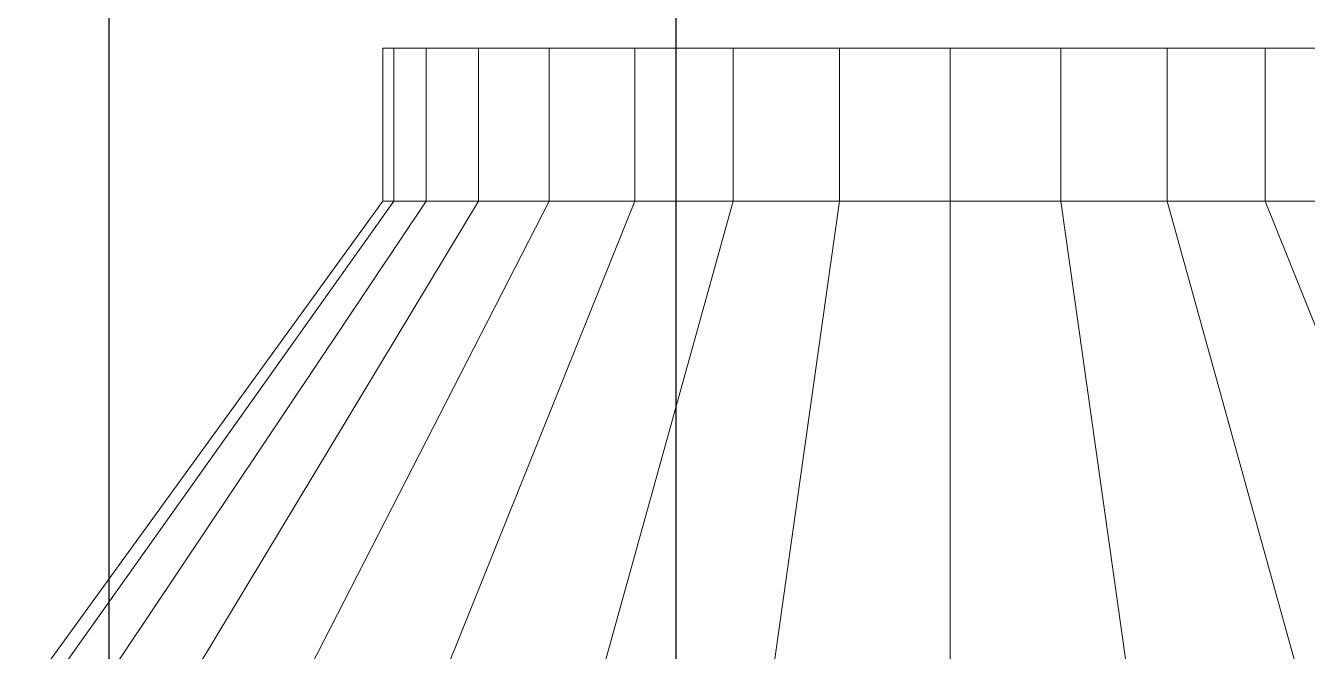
# Model space of a CAD drawing. Header units: millimetres. Extents: x -92759 to 184353, y -15225 to 86714.
# Drawn here: x 69688.1 to 69914.1, y 53824.4 to 53934.8 of the extents above; entities that cross this region are included whole.
import ezdxf

# ---------------------------------------------------------------- set-up
doc = ezdxf.new("R2010")
doc.units = ezdxf.units.MM
doc.layers.add('0-L4', color=1, linetype='Continuous')
doc.layers.add('E-legend', color=1, linetype='Continuous')
doc.layers.add('M-ACMV_FAF', color=86, linetype='Continuous', lineweight=9)
doc.layers.add('M-ACMV_FCU-1', color=86, linetype='Continuous', lineweight=9)

# ---------------------------------------------------------------- blocks, each defined once
blk = doc.blocks.new('L5-Batten Light')
at = {"layer": 'E-legend', "lineweight": 25}
for p, q in [((-366378.68, -162632.35), (-365178.68, -162632.35)), ((-366378.68, -162732.35), (-365178.68, -162732.35))]:
    blk.add_line(p, q, dxfattribs=at)
blk = doc.blocks.new('EL_B8_L2_R4')
at = {"layer": '0-L4', "color": 7, "rotation": 270}
blk.add_blockref('L5-Batten Light', (142134, -390838), dxfattribs=at)
blk = doc.blocks.new('A$C7b6f4c33')
at = {"layer": 'M-ACMV_FAF', "linetype": 'ByBlock', "lineweight": 5, "invisible_edges": 14}
for points in [[(152, 296.270675, -61.558129), (152, 298, -44), (152, 308, -44), (152, 306.078528, -63.509032)], [(152, 298, -44), (152, 296.270675, -26.441871), (152, 306.078528, -24.490968), (152, 308, -44)], [(152, 291.149158, -78.441509), (152, 296.270675, -61.558129), (152, 306.078528, -63.509032), (152, 300.387953, -82.268343)], [(152, 296.270675, -26.441871), (152, 291.149158, -9.558491), (152, 300.387953, -5.731657), (152, 306.078528, -24.490968)], [(152, 282.832265, -94.001321), (152, 291.149158, -78.441509), (152, 300.387953, -82.268343), (152, 291.146961, -99.557023)], [(152, 291.149158, -9.558491), (152, 282.832265, 6.001321), (152, 291.146961, 11.557023), (152, 300.387953, -5.731657)], [(152, 271.63961, -107.63961), (152, 282.832265, -94.001321), (152, 291.146961, -99.557023), (152, 278.710678, -114.710678)], [(152, 282.832265, 6.001321), (152, 271.63961, 19.63961), (152, 278.710678, 26.710678), (152, 291.146961, 11.557023)], [(152, 258.001321, -118.832265), (152, 271.63961, -107.63961), (152, 278.710678, -114.710678), (152, 263.557023, -127.146961)], [(152, 271.63961, 19.63961), (152, 258.001321, 30.832265), (152, 263.557023, 39.146961), (152, 278.710678, 26.710678)], [(152, 242.441509, -127.149158), (152, 258.001321, -118.832265), (152, 263.557023, -127.146961), (152, 246.268343, -136.387953)], [(152, 258.001321, 30.832265), (152, 242.441509, 39.149158), (152, 246.268343, 48.387953), (152, 263.557023, 39.146961)], [(152, 225.558129, -132.270675), (152, 242.441509, -127.149158), (152, 246.268343, -136.387953), (152, 227.509032, -142.078528)], [(152, 242.441509, 39.149158), (152, 225.558129, 44.270675), (152, 227.509032, 54.078528), (152, 246.268343, 48.387953)], [(152, 208, -134), (152, 225.558129, -132.270675), (152, 227.509032, -142.078528), (152, 208, -144)], [(152, 225.558129, 44.270675), (152, 208, 46), (152, 208, 56), (152, 227.509032, 54.078528)], [(152, 208, 46), (152, 190.441871, 44.270675), (152, 188.490968, 54.078528), (152, 208, 56)], [(152, 190.441871, -132.270675), (152, 208, -134), (152, 208, -144), (152, 188.490968, -142.078528)], [(152, 190.441871, 44.270675), (152, 173.558491, 39.149158), (152, 169.731657, 48.387953), (152, 188.490968, 54.078528)], [(152, 173.558491, -127.149158), (152, 190.441871, -132.270675), (152, 188.490968, -142.078528), (152, 169.731657, -136.387953)], [(152, 173.558491, 39.149158), (152, 157.998679, 30.832265), (152, 152.442977, 39.146961), (152, 169.731657, 48.387953)], [(152, 157.998679, -118.832265), (152, 173.558491, -127.149158), (152, 169.731657, -136.387953), (152, 152.442977, -127.146961)], [(152, 157.998679, 30.832265), (152, 144.36039, 19.63961), (152, 137.289322, 26.710678), (152, 152.442977, 39.146961)], [(152, 144.36039, -107.63961), (152, 157.998679, -118.832265), (152, 152.442977, -127.146961), (152, 137.289322, -114.710678)]]:
    blk.add_3dface(points, dxfattribs=at)
at = {"layer": 'M-ACMV_FAF', "linetype": 'ByBlock', "lineweight": 5}
mesh = blk.add_polymesh((2, 32), dxfattribs=dict(at, n_close=True))
for k, corner in enumerate([(38, 208, 119), (38, 176.200278, 115.868001), (38, 145.622601, 106.592364), (38, 117.442052, 91.529547), (38, 92.741595, 71.258405), (38, 72.470453, 46.557948), (38, 57.407636, 18.377399), (38, 48.131999, -12.200278), (38, 45, -44), (38, 48.131999, -75.799722), (38, 57.407636, -106.377399), (38, 72.470453, -134.557948), (38, 92.741595, -159.258405), (38, 117.442052, -179.529547), (38, 145.622601, -194.592364), (38, 176.200278, -203.868001), (38, 208, -207), (38, 239.799722, -203.868001), (38, 270.377399, -194.592364), (38, 298.557948, -179.529547), (38, 323.258405, -159.258405), (38, 343.529547, -134.557948), (38, 358.592364, -106.377399), (38, 367.868001, -75.799722), (38, 371, -44), (38, 367.868001, -12.200278), (38, 358.592364, 18.377399), (38, 343.529547, 46.557948), (38, 323.258405, 71.258405), (38, 298.557948, 91.529547), (38, 270.377399, 106.592364), (38, 239.799722, 115.868001), (125, 208, 56), (125, 188.490968, 54.078528), (125, 169.731657, 48.387953), (125, 152.442977, 39.146961), (125, 137.289322, 26.710678), (125, 124.853039, 11.557023), (125, 115.612047, -5.731657), (125, 109.921472, -24.490968), (125, 108, -44), (125, 109.921472, -63.509032), (125, 115.612047, -82.268343), (125, 124.853039, -99.557023), (125, 137.289322, -114.710678), (125, 152.442977, -127.146961), (125, 169.731657, -136.387953), (125, 188.490968, -142.078528), (125, 208, -144), (125, 227.509032, -142.078528), (125, 246.268343, -136.387953), (125, 263.557023, -127.146961), (125, 278.710678, -114.710678), (125, 291.146961, -99.557023), (125, 300.387953, -82.268343), (125, 306.078528, -63.509032), (125, 308, -44), (125, 306.078528, -24.490968), (125, 300.387953, -5.731657), (125, 291.146961, 11.557023), (125, 278.710678, 26.710678), (125, 263.557023, 39.146961), (125, 246.268343, 48.387953), (125, 227.509032, 54.078528)]):
    mesh.set_mesh_vertex(divmod(k, 32), corner)
mesh = blk.add_polymesh((2, 32), dxfattribs=dict(at, n_close=True))
for k, corner in enumerate([(125, 208, 56), (125, 188.490968, 54.078528), (125, 169.731657, 48.387953), (125, 152.442977, 39.146961), (125, 137.289322, 26.710678), (125, 124.853039, 11.557023), (125, 115.612047, -5.731657), (125, 109.921472, -24.490968), (125, 108, -44), (125, 109.921472, -63.509032), (125, 115.612047, -82.268343), (125, 124.853039, -99.557023), (125, 137.289322, -114.710678), (125, 152.442977, -127.146961), (125, 169.731657, -136.387953), (125, 188.490968, -142.078528), (125, 208, -144), (125, 227.509032, -142.078528), (125, 246.268343, -136.387953), (125, 263.557023, -127.146961), (125, 278.710678, -114.710678), (125, 291.146961, -99.557023), (125, 300.387953, -82.268343), (125, 306.078528, -63.509032), (125, 308, -44), (125, 306.078528, -24.490968), (125, 300.387953, -5.731657), (125, 291.146961, 11.557023), (125, 278.710678, 26.710678), (125, 263.557023, 39.146961), (125, 246.268343, 48.387953), (125, 227.509032, 54.078528), (152, 208, 56), (152, 188.490968, 54.078528), (152, 169.731657, 48.387953), (152, 152.442977, 39.146961), (152, 137.289322, 26.710678), (152, 124.853039, 11.557023), (152, 115.612047, -5.731657), (152, 109.921472, -24.490968), (152, 108, -44), (152, 109.921472, -63.509032), (152, 115.612047, -82.268343), (152, 124.853039, -99.557023), (152, 137.289322, -114.710678), (152, 152.442977, -127.146961), (152, 169.731657, -136.387953), (152, 188.490968, -142.078528), (152, 208, -144), (152, 227.509032, -142.078528), (152, 246.268343, -136.387953), (152, 263.557023, -127.146961), (152, 278.710678, -114.710678), (152, 291.146961, -99.557023), (152, 300.387953, -82.268343), (152, 306.078528, -63.509032), (152, 308, -44), (152, 306.078528, -24.490968), (152, 300.387953, -5.731657), (152, 291.146961, 11.557023), (152, 278.710678, 26.710678), (152, 263.557023, 39.146961), (152, 246.268343, 48.387953), (152, 227.509032, 54.078528)]):
    mesh.set_mesh_vertex(divmod(k, 32), corner)
blk = doc.blocks.new('ACMV_B8_L2')
at = {"layer": 'M-ACMV_FAF', "linetype": 'ByBlock', "lineweight": 5, "rotation": 90}
blk.add_blockref('A$C7b6f4c33', (130722.62, -51937.06, 44), dxfattribs=at)

msp = doc.modelspace()

# ---------------------------------------------------------------- block references
at = {"layer": 'E-legend', "color": 7}
msp.add_blockref('EL_B8_L2_R4', (90301.06, 79341.24), dxfattribs=at)
at = {"layer": 'M-ACMV_FCU-1'}
msp.add_blockref('ACMV_B8_L2', (-60663.56, 105715.91), dxfattribs=at)

doc.saveas('drawing.dxf')
